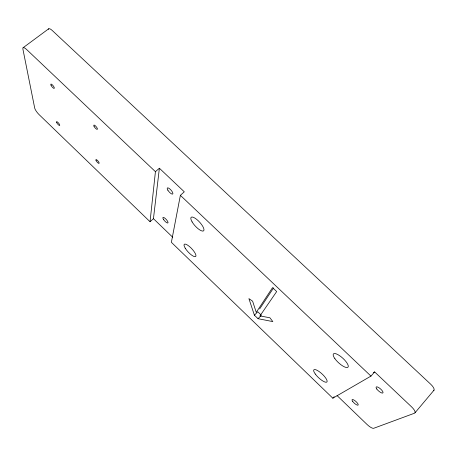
<?xml version="1.0" encoding="UTF-8"?>
<svg xmlns="http://www.w3.org/2000/svg" width="457" height="457" viewBox="0 0 457 457"><rect width="100%" height="100%" fill="white"/><g stroke="black" fill="none" stroke-linecap="round" stroke-linejoin="round"><path stroke-width="0.69" d="M155.426 171.672L26.626 49.516A6.952 1.948 52.4 0 0 22.89 49.036L34.703 108.075A5.981 1.52 50.8 0 0 39.159 114.678L150.045 221.731L155.426 171.672L159.379 168.233L184.297 191.814L180.372 195.333L171.375 242.324L332.833 398.196L370.964 376.1L374.649 371.929L411.557 406.85A7.809 2.479 40.4 0 1 414.562 413.191L373.695 428.289A6.684 1.862 41.7 0 1 367.011 424.439L337.06 395.585M150.045 221.731L153.449 218.68L159.379 168.233M259.667 308.909L273.6 287.91M415.053 412.757L434.036 390.141M332.833 398.196L334.21 396.659M258.034 318.683L272.846 321.602L269.887 317.781L259.947 315.901L276.679 291.555L272.538 287.624L256.263 312.359L252.624 301.214L248.905 298.621L254.4 315.187L258.034 318.683L260.918 315.758M254.4 315.187L257.765 311.777L261.398 315.267M23.113 47.722L48.653 28.82M373.426 372.649L374.649 371.929M180.372 195.333L370.964 376.1M153.449 218.68L172.729 237.257M48.339 29.339A6.861 2.159 53.1 0 1 52.247 30.493L430.683 384.206A7.706 2.696 39.6 0 1 433.51 390.621M334.89 358.676A9.843 3.108 42.4 0 0 347.806 367.331A9.843 3.108 42.4 0 0 339.465 355.586A9.843 3.108 42.4 0 0 334.89 358.676M315.307 374.06A8.923 2.565 43 0 0 326.789 382.081A8.923 2.565 43 0 0 319.077 371.518A8.923 2.565 43 0 0 315.307 374.06M192.111 221.902A9.186 2.931 47.3 0 0 203.456 230.934A9.186 2.931 47.3 0 0 196.624 219.326A9.186 2.931 47.3 0 0 192.111 221.902M185.239 248.214A8.369 2.434 46.9 0 0 195.516 256.628A8.369 2.434 46.9 0 0 189.209 246.317A8.369 2.434 46.9 0 0 185.239 248.214M167.856 190.186A4.044 1.297 48.4 0 0 172.735 194.008A4.044 1.297 48.4 0 0 169.576 188.741A4.044 1.297 48.4 0 0 167.856 190.186M163.457 219.366A3.685 1.08 47.8 0 0 167.89 222.947A3.685 1.08 47.8 0 0 164.988 218.269A3.685 1.08 47.8 0 0 163.457 219.366M376.768 389.004A4.479 1.411 41.2 0 0 382.772 393.026A4.479 1.411 41.2 0 0 379.127 387.844A4.479 1.411 41.2 0 0 376.768 389.004M352.707 401.44A4.05 1.165 42 0 0 358.025 405.153A4.05 1.165 42 0 0 354.649 400.486A4.05 1.165 42 0 0 352.707 401.44M56.794 122.767A2.445 0.646 50.6 0 0 59.604 125.475A2.445 0.646 50.6 0 0 57.948 122.425A2.445 0.646 50.6 0 0 56.794 122.767M51.115 85.442A2.696 0.765 51.6 0 0 54.177 88.367A2.696 0.765 51.6 0 0 52.349 84.871A2.696 0.765 51.6 0 0 51.115 85.442M96.096 160.601A2.439 0.674 49.6 0 0 98.975 163.372A2.439 0.674 49.6 0 0 97.455 160.43A2.439 0.674 49.6 0 0 96.096 160.601M94.051 126.338A2.691 0.8 50.5 0 0 97.204 129.342A2.691 0.8 50.5 0 0 95.53 125.972A2.691 0.8 50.5 0 0 94.051 126.338"/></g></svg>
